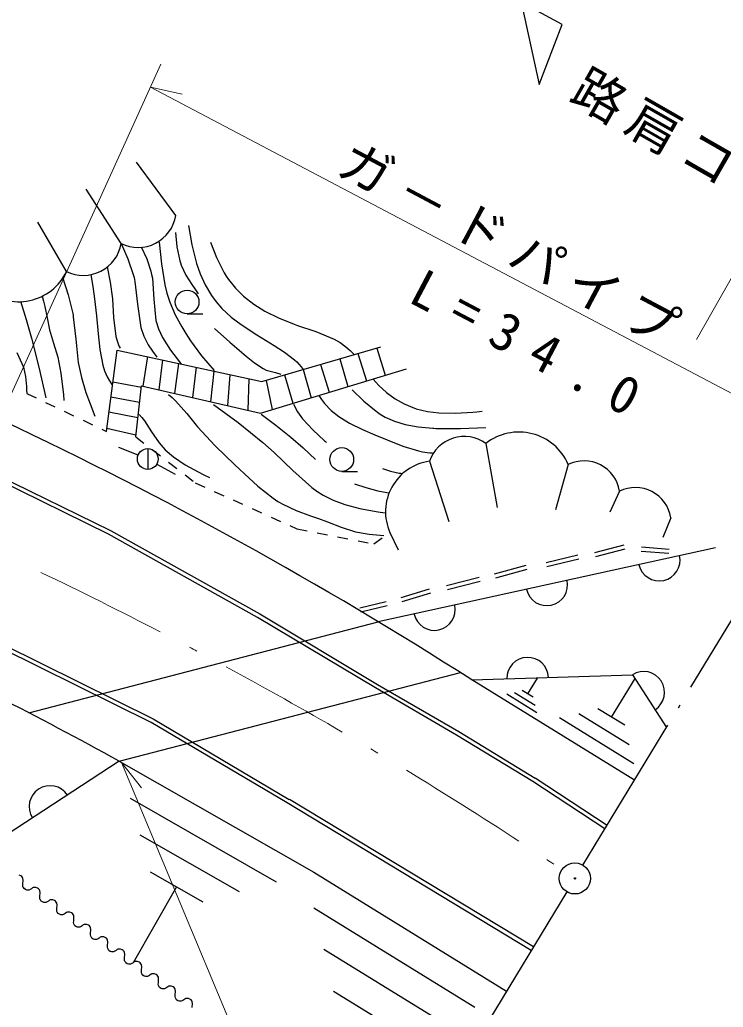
# Model space of a CAD drawing. Units: millimetres, scale not verified. Extents: x 40000 to 680000, y 20000 to 380000.
# Drawn here: x 530584 to 564427, y 271880 to 319374 of the extents above; entities that cross this region are included whole.
import ezdxf

# ---------------------------------------------------------------- set-up
doc = ezdxf.new("R2010")
doc.units = ezdxf.units.MM
doc.header["$LTSCALE"] = 1000
for name, pattern in [('USER1', [2, 1.2, -0.8]), ('USER2', [10, 7.868852, -0.983607, 0.163934, -0.983607]), ('USER3', [1, 0.5, -0.5])]:
    doc.linetypes.add(name, pattern=pattern)
for name, color, linetype, lineweight in [('M-BGD', 7, 'Continuous', 25), ('M-BMK', 2, 'Continuous', 13), ('M-BMK-OTRS', 5, 'USER1', 25), ('M-BMK-SRVR', 3, 'Continuous', 25), ('M-OTRS', 6, 'Continuous', 25), ('M-STR-HTXT', 7, 'Continuous', 13), ('M-STR-STR1', 1, 'Continuous', 25), ('M-STR-STR3', 7, 'Continuous', 25)]:
    doc.layers.add(name, color=color, linetype=linetype, lineweight=lineweight)
doc.styles.add('ＭＳ ゴシック', font='')
doc.styles.get('ＭＳ ゴシック').set_extended_font_data('MS Gothic')

msp = doc.modelspace()

# ---------------------------------------------------------------- linework, layer by layer
at = {"layer": 'M-BGD'}
for p, q in [((548619, 347988), (555578, 316262)), ((556677, 319147), (554714, 320204)), ((555578, 316262), (556677, 319147)), ((538094, 309954), (536207, 312518)), ((535464, 308611), (533772, 311227)), ((532834, 307268), (531447, 309640)), ((538699, 309484), (538864, 308555)), ((538071, 309137), (538149, 308447)), ((535464, 308611), (535785, 307873)), ((536433, 308459), (536695, 307877)), ((537290, 308683), (537398, 307641)), ((538149, 308447), (538289, 307779)), ((538864, 308555), (539088, 307644)), ((539754, 308677), (540053, 307938)), ((535785, 307873), (536045, 307117)), ((536695, 307877), (536894, 307280)), ((538289, 307779), (538316, 307691)), ((540053, 307938), (540417, 307201)), ((534797, 307494), (534940, 306751)), ((537398, 307641), (537568, 306619)), ((538316, 307691), (538357, 307576)), ((538357, 307576), (538578, 307097)), ((539088, 307644), (539160, 307420)), ((539160, 307420), (539258, 307156)), ((532645, 306999), (532915, 306144)), ((534007, 307104), (534093, 306538)), ((536045, 307117), (536082, 306970)), ((536082, 306970), (536123, 306783)), ((536894, 307280), (536930, 307127)), ((536930, 307127), (536965, 306942)), ((536965, 306942), (537032, 305938)), ((538578, 307097), (538858, 306639)), ((539258, 307156), (539503, 306622)), ((540417, 307201), (540517, 307036)), ((540517, 307036), (540624, 306876)), ((540624, 306876), (540960, 306459)), ((534093, 306538), (534173, 305951)), ((534940, 306751), (535041, 305959)), ((536123, 306783), (536243, 305688)), ((537568, 306619), (537664, 306231)), ((538858, 306639), (539002, 306429)), ((539002, 306429), (539167, 306193)), ((539503, 306622), (539804, 306117)), ((540960, 306459), (541346, 306083)), ((531657, 306087), (531732, 305842)), ((532915, 306144), (533134, 305240)), ((534173, 305951), (534269, 305134)), ((535041, 305959), (535096, 305055)), ((537032, 305938), (537133, 304912)), ((537664, 306231), (537802, 305796)), ((539804, 306117), (540034, 305802)), ((541346, 306083), (541841, 305700)), ((530618, 305834), (530892, 304963)), ((531732, 305842), (531799, 305584)), ((531799, 305584), (531908, 305036)), ((536243, 305688), (536402, 304579)), ((537802, 305796), (538059, 305188)), ((540034, 305802), (540313, 305480)), ((540313, 305480), (540751, 305073)), ((541841, 305700), (542382, 305364)), ((530892, 304963), (531156, 304052)), ((531908, 305036), (532022, 304466)), ((533134, 305240), (533147, 305164)), ((533147, 305164), (533160, 305088)), ((533160, 305088), (533275, 304009)), ((534269, 305134), (534355, 304273)), ((535096, 305055), (535214, 304141)), ((538059, 305188), (538374, 304602)), ((538636, 305230), (539386, 305230)), ((540751, 305073), (541229, 304711)), ((542382, 305364), (543033, 305036)), ((543033, 305036), (543791, 304728)), ((532022, 304466), (532208, 303815)), ((536402, 304579), (536549, 304158)), ((537133, 304912), (537257, 304515)), ((537257, 304515), (537457, 304092)), ((538374, 304602), (538571, 304281)), ((539946, 304517), (540696, 303871)), ((541229, 304711), (541993, 304219)), ((543791, 304728), (543868, 304700)), ((543868, 304700), (543945, 304672)), ((543945, 304672), (544829, 304376)), ((531156, 304052), (531509, 302657)), ((533275, 304009), (533396, 302887)), ((534355, 304273), (534437, 303510)), ((535214, 304141), (535269, 303938)), ((536549, 304158), (536768, 303733)), ((537457, 304092), (537843, 303485)), ((538571, 304281), (538803, 303934)), ((541993, 304219), (542828, 303710)), ((544829, 304376), (545707, 304016)), ((545707, 304016), (546001, 303847)), ((532208, 303815), (532409, 303140)), ((534437, 303510), (534582, 302768)), ((535269, 303938), (535339, 303743)), ((535339, 303743), (535375, 303660)), ((535375, 303660), (535416, 303576)), ((536768, 303733), (536964, 303436)), ((538803, 303934), (539334, 303218)), ((540696, 303871), (541482, 303192)), ((542229, 301970), (547955, 303645)), ((542828, 303710), (543326, 303392)), ((546001, 303847), (546273, 303648)), ((546273, 303648), (546475, 303473)), ((547757, 303586), (548162, 302275)), ((530437, 303377), (530769, 302670)), ((532409, 303140), (532564, 302373)), ((534750, 299574), (535276, 303489)), ((535276, 303489), (542229, 301970)), ((536726, 303172), (536510, 301746)), ((536964, 303436), (537186, 303151)), ((537843, 303485), (538319, 302856)), ((539334, 303218), (539930, 302511)), ((541482, 303192), (541874, 302866)), ((543326, 303392), (543805, 303015)), ((545979, 303066), (546360, 301728)), ((546475, 303473), (546669, 303271)), ((546850, 303321), (547270, 302004)), ((530769, 302670), (530869, 302212)), ((531509, 302657), (531839, 301196)), ((533396, 302887), (533553, 302165)), ((534582, 302768), (534669, 302494)), ((537447, 303014), (537279, 301570)), ((538225, 302844), (538021, 301399)), ((538319, 302856), (538350, 302817)), ((539077, 302658), (538894, 301199)), ((541874, 302866), (542300, 302594)), ((542159, 300451), (549190, 302588)), ((542300, 302594), (542446, 302528)), ((543805, 303015), (543908, 302915)), ((543908, 302915), (544007, 302810)), ((544007, 302810), (544116, 302684)), ((544116, 302684), (544222, 302548)), ((544215, 302551), (544601, 301193)), ((545057, 302797), (545464, 301455)), ((530869, 302212), (530910, 301735)), ((532564, 302373), (532659, 301592)), ((533553, 302165), (533769, 301454)), ((534669, 302494), (534796, 302195)), ((534796, 302195), (534900, 302010)), ((539929, 302472), (539759, 301001)), ((540698, 302304), (540574, 300814)), ((541607, 302105), (541555, 300589)), ((542446, 302528), (542626, 302467)), ((542626, 302467), (542889, 302406)), ((542889, 302406), (543138, 302321)), ((543322, 302289), (543723, 300926)), ((547587, 302093), (547716, 301939)), ((530910, 301735), (530916, 301582)), ((534900, 302010), (535022, 301826)), ((535070, 301958), (536435, 301698)), ((536162, 299315), (536442, 301762)), ((536442, 301762), (542159, 300451)), ((542431, 302029), (542730, 300624)), ((547716, 301939), (547856, 301786)), ((547856, 301786), (548228, 301441)), ((530916, 301582), (530922, 301403)), ((532659, 301592), (532682, 301344)), ((532682, 301344), (532707, 301055)), ((533769, 301454), (533966, 300901)), ((534973, 301236), (536353, 300986)), ((537745, 301348), (537911, 301200)), ((537911, 301200), (538077, 301042)), ((544972, 301310), (545103, 301112)), ((546568, 301578), (547133, 301032)), ((548228, 301441), (548638, 301143)), ((548638, 301143), (549078, 300897)), ((533966, 300901), (534194, 300301)), ((538077, 301042), (538615, 300441)), ((539908, 300875), (541097, 299998)), ((543757, 300886), (543950, 300514)), ((545103, 301112), (545249, 300916)), ((545249, 300916), (545570, 300581)), ((547133, 301032), (547728, 300543)), ((549078, 300897), (549578, 300693)), ((549578, 300693), (549617, 300680)), ((549617, 300680), (549657, 300668)), ((549657, 300668), (550194, 300539)), ((534877, 300520), (536267, 300238)), ((536331, 300393), (536458, 300242)), ((536458, 300242), (536584, 300079)), ((538615, 300441), (539138, 299794)), ((542202, 300411), (542903, 299872)), ((543950, 300514), (544189, 300182)), ((544189, 300182), (544199, 300169)), ((544199, 300169), (544687, 299643)), ((545570, 300581), (545934, 300290)), ((545934, 300290), (546454, 299969)), ((547728, 300543), (547927, 300409)), ((547927, 300409), (548168, 300268)), ((548168, 300268), (548609, 300072)), ((550194, 300539), (550744, 300472)), ((550744, 300472), (551554, 300458)), ((551554, 300458), (552377, 300507)), ((552377, 300507), (552568, 300522)), ((552568, 300522), (552823, 300544)), ((534772, 299736), (536173, 299418)), ((536584, 300079), (536928, 299558)), ((539138, 299794), (539990, 298886)), ((541097, 299998), (542284, 299046)), ((542903, 299872), (543622, 299301)), ((546454, 299969), (547080, 299664)), ((548609, 300072), (549124, 299915)), ((549124, 299915), (549758, 299797)), ((549758, 299797), (550456, 299731)), ((550456, 299731), (550506, 299728)), ((550506, 299728), (550605, 299723)), ((550605, 299723), (551789, 299712)), ((551789, 299712), (553006, 299759)), ((536928, 299558), (537285, 299028)), ((543622, 299301), (544211, 298785)), ((544687, 299643), (545248, 299128)), ((547080, 299664), (547668, 299417)), ((547668, 299417), (548260, 299178)), ((536277, 298433), (535348, 298801)), ((536742, 298748), (536742, 297748)), ((537285, 299028), (537586, 298691)), ((539990, 298886), (540932, 297971)), ((542284, 299046), (542558, 298805)), ((542558, 298805), (542828, 298557)), ((544211, 298785), (544809, 298231)), ((545248, 299128), (545295, 299086)), ((545295, 299086), (545343, 299044)), ((548260, 299178), (549013, 298873)), ((549013, 298873), (549765, 298633)), ((553006, 299000), (553551, 295912)), ((537586, 298691), (537973, 298357)), ((537973, 298357), (538549, 297969)), ((542828, 298557), (543716, 297691)), ((549765, 298633), (549955, 298592)), ((549955, 298592), (550184, 298557)), ((550184, 298557), (550307, 298545)), ((550307, 298545), (550436, 298538)), ((537180, 298007), (538055, 297523)), ((538549, 297969), (539171, 297623)), ((540932, 297971), (541161, 297756)), ((548030, 297794), (548422, 297665)), ((550291, 298138), (551227, 295248)), ((556972, 297987), (556356, 295802)), ((539171, 297623), (539438, 297487)), ((539438, 297487), (539706, 297352)), ((541161, 297756), (541392, 297541)), ((541392, 297541), (542045, 296941)), ((543716, 297691), (544638, 296878)), ((546076, 297654), (546826, 297654)), ((548422, 297665), (548835, 297570)), ((548835, 297570), (548909, 297561)), ((548909, 297561), (548987, 297554)), ((542045, 296941), (542770, 296364)), ((544638, 296878), (544883, 296701)), ((546688, 297051), (547232, 296878)), ((547232, 296878), (547805, 296725)), ((544883, 296701), (545187, 296509)), ((545187, 296509), (545667, 296266)), ((547805, 296725), (548068, 296672)), ((548068, 296672), (548344, 296625)), ((559439, 296705), (558976, 295691)), ((542770, 296364), (542999, 296211)), ((542999, 296211), (543235, 296070)), ((543235, 296070), (543889, 295768)), ((545667, 296266), (546230, 296054)), ((546230, 296054), (546940, 295865)), ((543889, 295768), (544574, 295520)), ((544574, 295520), (544964, 295387)), ((546940, 295865), (547738, 295718)), ((547738, 295718), (547925, 295690)), ((547925, 295690), (548176, 295655)), ((561907, 295422), (561522, 294473)), ((544964, 295387), (545395, 295232)), ((545395, 295232), (546049, 294975)), ((546049, 294975), (546736, 294748)), ((546736, 294748), (547394, 294629)), ((547394, 294629), (548093, 294564)), ((548394, 294711), (548791, 293883)), ((558247, 293759), (559663, 294120)), ((560488, 294019), (561833, 293911)), ((555901, 293278), (557438, 293639)), ((558297, 293565), (559712, 293927)), ((560472, 293819), (561817, 293712)), ((553429, 292729), (554946, 293149)), ((555947, 293083), (557483, 293445)), ((553482, 292536), (555000, 292956)), ((551120, 292160), (552691, 292563)), ((551169, 291966), (552740, 292369)), ((548929, 291593), (550298, 291998)), ((548986, 291401), (550354, 291806)), ((546952, 291085), (548217, 291390)), ((546999, 290890), (548264, 291195)), ((560157, 282801), (552336, 287619)), ((555022, 286950), (555486, 287703)), ((559045, 285838), (560190, 287697)), ((555460, 286041), (554013, 286932)), ((554387, 287022), (555371, 286415)), ((555282, 286790), (554761, 287110)), ((557477, 286015), (559908, 284517)), ((559688, 285441), (558401, 286234)), ((560128, 283592), (556552, 285795)), ((535374, 283713), (544728, 278369)), ((535894, 281929), (542927, 277911)), ((541159, 277428), (536376, 280161)), ((536859, 278392), (539390, 276946)), ((544728, 278369), (553996, 272649)), ((530629, 278205), (530551, 278237)), ((530677, 278170), (530629, 278205)), ((530714, 278118), (530677, 278170)), ((530735, 278078), (530714, 278118)), ((530748, 277993), (530735, 278078)), ((530735, 277804), (530748, 277993)), ((530732, 277731), (530735, 277804)), ((530741, 277675), (530732, 277731)), ((530762, 277635), (530741, 277675)), ((530798, 277583), (530762, 277635)), ((530864, 277535), (530798, 277583)), ((530924, 277516), (530864, 277535)), ((530969, 277508), (530924, 277516)), ((531025, 277517), (530969, 277508)), ((531093, 277542), (531025, 277517)), ((531145, 277579), (531093, 277542)), ((531197, 277617), (531145, 277579)), ((531237, 277637), (531197, 277617)), ((531293, 277646), (531237, 277637)), ((531366, 277643), (531293, 277646)), ((531443, 277612), (531366, 277643)), ((531492, 277576), (531443, 277612)), ((531529, 277524), (531492, 277576)), ((531550, 277484), (531529, 277524)), ((531549, 277210), (531563, 277400)), ((531563, 277400), (531550, 277484)), ((538124, 277669), (536035, 274012)), ((531547, 277138), (531549, 277210)), ((531555, 277081), (531547, 277138)), ((531576, 277041), (531555, 277081)), ((531613, 276989), (531576, 277041)), ((531678, 276942), (531613, 276989)), ((531739, 276923), (531678, 276942)), ((531783, 276915), (531739, 276923)), ((531840, 276924), (531783, 276915)), ((531908, 276949), (531840, 276924)), ((531960, 276986), (531908, 276949)), ((532012, 277023), (531960, 276986)), ((532052, 277044), (532012, 277023)), ((532108, 277053), (532052, 277044)), ((532181, 277050), (532108, 277053)), ((532258, 277019), (532181, 277050)), ((532307, 276983), (532258, 277019)), ((532344, 276931), (532307, 276983)), ((532364, 276891), (532344, 276931)), ((532361, 276544), (532364, 276617)), ((532370, 276488), (532361, 276544)), ((532378, 276807), (532364, 276891)), ((532364, 276617), (532378, 276807)), ((532391, 276448), (532370, 276488)), ((532428, 276396), (532391, 276448)), ((532826, 276430), (532774, 276393)), ((532866, 276450), (532826, 276430)), ((532923, 276459), (532866, 276450)), ((532995, 276456), (532923, 276459)), ((533072, 276425), (532995, 276456)), ((533121, 276389), (533072, 276425)), ((544731, 276668), (552475, 271889)), ((532493, 276349), (532428, 276396)), ((532554, 276329), (532493, 276349)), ((532598, 276322), (532554, 276329)), ((532654, 276331), (532598, 276322)), ((532722, 276356), (532654, 276331)), ((532774, 276393), (532722, 276356)), ((533158, 276338), (533121, 276389)), ((533179, 276298), (533158, 276338)), ((533176, 275951), (533179, 276023)), ((533185, 275895), (533176, 275951)), ((533192, 276213), (533179, 276298)), ((533179, 276023), (533192, 276213)), ((533205, 275855), (533185, 275895)), ((533242, 275803), (533205, 275855)), ((533307, 275755), (533242, 275803)), ((533368, 275736), (533307, 275755)), ((533413, 275728), (533368, 275736)), ((533469, 275737), (533413, 275728)), ((533537, 275762), (533469, 275737)), ((533589, 275799), (533537, 275762)), ((533641, 275836), (533589, 275799)), ((533681, 275857), (533641, 275836)), ((533737, 275866), (533681, 275857)), ((533810, 275863), (533737, 275866)), ((533887, 275832), (533810, 275863)), ((533936, 275796), (533887, 275832)), ((533973, 275744), (533936, 275796)), ((533993, 275704), (533973, 275744)), ((534007, 275620), (533993, 275704)), ((533993, 275430), (534007, 275620)), ((533990, 275357), (533993, 275430)), ((533999, 275301), (533990, 275357)), ((534020, 275261), (533999, 275301)), ((534057, 275209), (534020, 275261)), ((534122, 275162), (534057, 275209)), ((534183, 275142), (534122, 275162)), ((534227, 275135), (534183, 275142)), ((534283, 275144), (534227, 275135)), ((534352, 275169), (534283, 275144)), ((534403, 275206), (534352, 275169)), ((534455, 275243), (534403, 275206)), ((534495, 275264), (534455, 275243)), ((534552, 275273), (534495, 275264)), ((534624, 275270), (534552, 275273)), ((534701, 275238), (534624, 275270)), ((534750, 275203), (534701, 275238)), ((534787, 275151), (534750, 275203)), ((534808, 275111), (534787, 275151)), ((534821, 275026), (534808, 275111)), ((534808, 274837), (534821, 275026)), ((534805, 274764), (534808, 274837)), ((534814, 274708), (534805, 274764)), ((534834, 274668), (534814, 274708)), ((534871, 274616), (534834, 274668)), ((534937, 274568), (534871, 274616)), ((534997, 274549), (534937, 274568)), ((535042, 274542), (534997, 274549)), ((535098, 274550), (535042, 274542)), ((535166, 274575), (535098, 274550)), ((535218, 274613), (535166, 274575)), ((535270, 274650), (535218, 274613)), ((535310, 274670), (535270, 274650)), ((535366, 274679), (535310, 274670)), ((535439, 274676), (535366, 274679)), ((535516, 274645), (535439, 274676)), ((535565, 274609), (535516, 274645)), ((535602, 274557), (535565, 274609)), ((535623, 274517), (535602, 274557)), ((550471, 271415), (545205, 274664)), ((535619, 274171), (535622, 274243)), ((535628, 274114), (535619, 274171)), ((535622, 274243), (535636, 274433)), ((535636, 274433), (535623, 274517)), ((535649, 274074), (535628, 274114)), ((535686, 274022), (535649, 274074)), ((536085, 274056), (536033, 274019)), ((536125, 274077), (536085, 274056)), ((536181, 274086), (536125, 274077)), ((536253, 274083), (536181, 274086)), ((536331, 274052), (536253, 274083)), ((536379, 274016), (536331, 274052)), ((535751, 273975), (535686, 274022)), ((535812, 273956), (535751, 273975)), ((535856, 273948), (535812, 273956)), ((535913, 273957), (535856, 273948)), ((535981, 273982), (535913, 273957)), ((536033, 274019), (535981, 273982)), ((536416, 273964), (536379, 274016)), ((536437, 273924), (536416, 273964)), ((536434, 273577), (536437, 273650)), ((536443, 273521), (536434, 273577)), ((536450, 273839), (536437, 273924)), ((536437, 273650), (536450, 273839)), ((536464, 273481), (536443, 273521)), ((536500, 273429), (536464, 273481)), ((536566, 273382), (536500, 273429)), ((536626, 273362), (536566, 273382)), ((536671, 273355), (536626, 273362)), ((536727, 273363), (536671, 273355)), ((536795, 273389), (536727, 273363)), ((536847, 273426), (536795, 273389)), ((536899, 273463), (536847, 273426)), ((536939, 273483), (536899, 273463)), ((536996, 273492), (536939, 273483)), ((537068, 273489), (536996, 273492)), ((537145, 273458), (537068, 273489)), ((537194, 273422), (537145, 273458)), ((537231, 273370), (537194, 273422)), ((537252, 273331), (537231, 273370)), ((537265, 273246), (537252, 273331)), ((537252, 273056), (537265, 273246)), ((537248, 272984), (537252, 273056)), ((537257, 272927), (537248, 272984)), ((537278, 272887), (537257, 272927)), ((537315, 272835), (537278, 272887)), ((537380, 272788), (537315, 272835)), ((537441, 272769), (537380, 272788)), ((537485, 272761), (537441, 272769)), ((537542, 272770), (537485, 272761)), ((537610, 272795), (537542, 272770)), ((537662, 272832), (537610, 272795)), ((537714, 272869), (537662, 272832)), ((537754, 272890), (537714, 272869)), ((537810, 272899), (537754, 272890)), ((537883, 272896), (537810, 272899)), ((537960, 272865), (537883, 272896)), ((538009, 272829), (537960, 272865)), ((538046, 272777), (538009, 272829)), ((538066, 272737), (538046, 272777)), ((538080, 272653), (538066, 272737)), ((538066, 272463), (538080, 272653)), ((545680, 272661), (548468, 270940)), ((538063, 272390), (538066, 272463)), ((538072, 272334), (538063, 272390)), ((538093, 272294), (538072, 272334)), ((538130, 272242), (538093, 272294)), ((538195, 272195), (538130, 272242)), ((538256, 272175), (538195, 272195)), ((538300, 272168), (538256, 272175)), ((538356, 272177), (538300, 272168)), ((538425, 272202), (538356, 272177)), ((538476, 272239), (538425, 272202)), ((538528, 272276), (538476, 272239)), ((538568, 272297), (538528, 272276)), ((538625, 272305), (538568, 272297)), ((538697, 272302), (538625, 272305)), ((538774, 272271), (538697, 272302)), ((538823, 272236), (538774, 272271)), ((538860, 272184), (538823, 272236)), ((538881, 272144), (538860, 272184)), ((538894, 272059), (538881, 272144)), ((538881, 271870), (538894, 272059))]:
    msp.add_line(p, q, dxfattribs=at)
at = {"layer": 'M-BGD', "linetype": 'USER3'}
for p, q in [((530922, 301403), (534750, 299574)), ((536162, 299315), (539028, 297102)), ((539028, 297102), (543915, 294892)), ((543915, 294892), (547612, 294169)), ((547612, 294169), (548394, 294711))]:
    msp.add_line(p, q, dxfattribs=at)
at = {"layer": 'M-BGD'}
for centre, radius in [((538636, 305800), 570), ((536742, 298248), 500), ((546076, 298224), 570)]:
    msp.add_circle(centre, radius, dxfattribs=at)
for centre, radius, start, end in [((536275, 310269), 1846, 243.9257, 350.1859), ((533645, 308925), 1846, 243.9257, 350.1859), ((530529, 308358), 2549, 229.5213, 334.6682), ((551971, 297551), 1781, 54.4825, 160.7427), ((554594, 296949), 2594, 23.5851, 127.757), ((550627, 295713), 2448, 97.9072, 204.1674), ((557724, 296421), 1738, 9.4112, 115.6714), ((560192, 295138), 1738, 9.4112, 115.6714)]:
    msp.add_arc(centre, radius, start, end, dxfattribs=at)
at = {"layer": 'M-BMK'}
for start, end in [(62.60306, 64.43655), (62.03012, 62.14471), (59.73828, 61.57175), (59.16531, 59.27991), (56.8735, 58.70697), (56.30054, 56.41513)]:
    msp.add_arc((445303, 112371), 200000, start, end, dxfattribs=at)
at = {"layer": 'M-BMK-OTRS', "linetype": 'Continuous'}
for centre, start, end in [((444528, 119163), 57.38171, 64.77429), ((438818, 108565), 61.13297, 63.03775)]:
    msp.add_arc(centre, 200000, start, end, dxfattribs=at)
at = {"layer": 'M-BMK-SRVR'}
msp.add_circle((557290, 278077), 750, dxfattribs=at)
at = {"layer": 'M-OTRS', "linetype": 'USER2'}
for p, q in [((557679, 278719), (573658, 305048)), ((556901, 277436), (538804, 247615))]:
    msp.add_line(p, q, dxfattribs=at)
at = {"layer": 'M-OTRS'}
for radius in [31.3, 25, 18.8, 12.5, 6.3]:
    msp.add_circle((557290, 278077), radius, dxfattribs=at)
at = {"layer": 'M-STR-HTXT'}
for p, q in [((529793, 300518), (537370, 317232)), ((536868, 316125), (538391, 315798)), ((569840, 298757), (536868, 316125)), ((563132, 303992), (566247, 309470)), ((535472, 283656), (536439, 282434)), ((535472, 283656), (547680, 254493))]:
    msp.add_line(p, q, dxfattribs=at)
at = {"layer": 'M-STR-STR1'}
for p, q in [((531021, 286043), (547832, 290412)), ((535374, 283713), (551783, 287978))]:
    msp.add_line(p, q, dxfattribs=at)
at = {"layer": 'M-STR-STR3'}
for p, q in [((534852, 294627), (527351, 298315)), ((527432, 298498), (534945, 294804)), ((542026, 290627), (534852, 294627)), ((534945, 294804), (542126, 290800)), ((564050, 293980), (547832, 290412)), ((542126, 290800), (547794, 287410)), ((547692, 287237), (542026, 290627)), ((529811, 289308), (536997, 285752)), ((536902, 285576), (529726, 289127)), ((552336, 287619), (560063, 287871)), ((560063, 287871), (561696, 285337)), ((547794, 287410), (551699, 285137)), ((551597, 284965), (547692, 287237)), ((543452, 281705), (536902, 285576)), ((536997, 285752), (543553, 281877)), ((551699, 285137), (555377, 282905)), ((555270, 282736), (551597, 284965)), ((535374, 283713), (528701, 279360)), ((558734, 280456), (555270, 282736)), ((558838, 280627), (555377, 282905)), ((555189, 274614), (543452, 281705)), ((555292, 274785), (543555, 281876))]:
    msp.add_line(p, q, dxfattribs=at)
for centre, start, end in [((561347, 293385), 192.4057, 12.4057), ((555940, 292196), 192.4057, 12.4057), ((550535, 291007), 192.4057, 12.4057), ((555021, 287707), 1.8649, 181.8649), ((560605, 287030), 302.7969, 122.7969), ((532037, 281536), 33.1247, 213.1247)]:
    msp.add_arc(centre, 1000, start, end, dxfattribs=at)

# ---------------------------------------------------------------- texts
at = {"layer": 'M-STR-HTXT', "char_height": 1833, "attachment_point": 7, "style": 'ＭＳ ゴシック'}
for s, insert, rotation in [('\\T1.2;路肩コンクリ－ト', (556850, 315375), 330.2), ('\\T1.24;ガ－ドパイプ', (545682, 311926), 332), ('\\T1.72;L=34.0', (549188, 305814), 332.2)]:
    msp.add_mtext(s, dxfattribs=dict(at, insert=insert, rotation=rotation))

doc.saveas('drawing.dxf')
